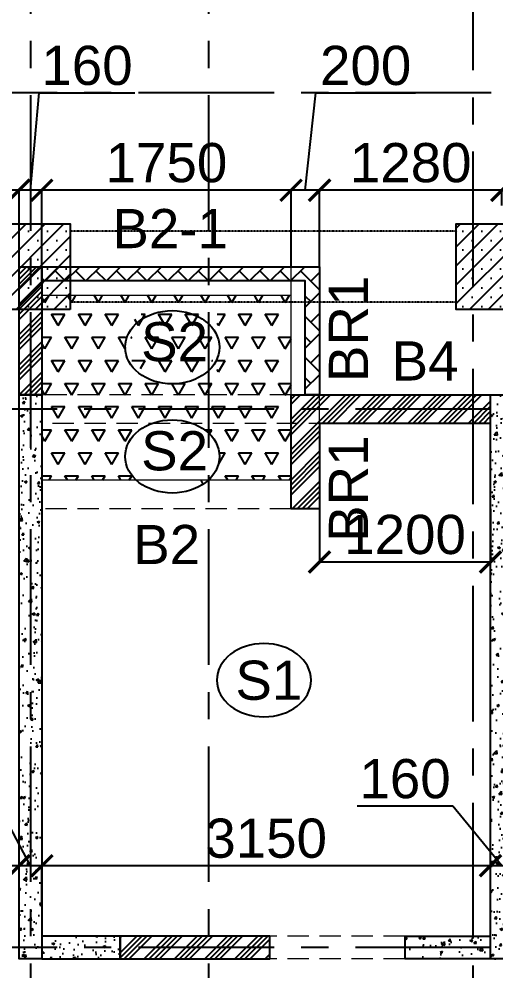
# Model space of a CAD drawing. Header units: inches. Extents: x 278200 to 407749, y -182622 to -96622.
# Drawn here: x 337759 to 341108, y -109990 to -103306 of the extents above; entities that cross this region are included whole.
import ezdxf

# ---------------------------------------------------------------- set-up
doc = ezdxf.new("R2010")
doc.units = ezdxf.units.IN
doc.header["$MEASUREMENT"] = 0
for name, pattern in [('CENTER', [50.8, 31.75, -6.35, 6.35, -6.35]), ('DASHED2', [9.525, 6.35, -3.175]), ('Hidden', [3, 2, -1])]:
    doc.linetypes.add(name, pattern=pattern)
for name, color, linetype in [('160 R.C. WALL HAT', 8, 'Continuous'), ('160 R.C.WALL', 6, 'Continuous'), ('AR-Column', 40, 'Continuous'), ('AR-Hidden', 251, 'DASHED2'), ('BAL. PARAPET WALL', 4, 'Continuous'), ('BEAM TEXT', 4, 'Continuous'), ('DIM', 251, 'Continuous'), ('GRID', 8, 'CENTER'), ('NON S.WALL HATCH', 8, 'Continuous'), ('NON STRUC R.C.WALL', 6, 'Continuous'), ('NON.STRUC.R.C.WALLS', 1, 'Continuous'), ('PARAPET WALL', 4, 'Continuous'), ('SUNKEN', 8, 'Continuous')]:
    doc.layers.add(name, color=color, linetype=linetype)
for name, color, linetype, lineweight in [('BEAMS', 3, 'Continuous', 0), ('SLAB CIR', 1, 'Continuous', 25), ('SLAB TXT', 3, 'Continuous', 0)]:
    doc.layers.add(name, color=color, linetype=linetype, lineweight=lineweight)
doc.styles.add('T200', font='sanss___.ttf', dxfattribs={"height": 275})
doc.styles.add('T300', font='sanss___.ttf', dxfattribs={"height": 350})
doc.dimstyles.new('T 200', dxfattribs={"dimtxt": 275, "dimasz": 150, "dimexe": 1, "dimexo": 0, "dimgap": 50, "dimtad": 1, "dimdec": 0, "dimrnd": 5, "dimdsep": 46, "dimtxsty": 'T200', "dimblk": 'ARCHTICK', "dimcen": 2.5, "dimdle": 1, "dimclrd": 5, "dimclre": 253, "dimclrt": 1, "dimadec": 0, "dimazin": 0, "dimtfac": 1, "dimtdec": 0, "dimtmove": 2, "dimatfit": 3, "dimfxl": 0, "dimarcsym": 0})
pattern_1 = [(45, (2626358.34, -227125.94), (-106.066017, 106.066017), []), (45, (2626393.7, -227125.94), (-106.066017, 106.066017), []), (45, (2626429.05, -227125.94), (-106.066017, 106.066017), []), (45, (2626464.41, -227125.94), (-106.066017, 106.066017), [])]
pattern_2 = [(50, (2464819.82, 125850.9), (179.315046, -15.688034), [18.75, -206.25]), (355, (2464819.82, 125850.9), (-34.687833, 188.048033), [15, -165]), (100.451444, (2464834.76, 125849.6), (144.627212, 172.359998), [15.935048, -175.285528]), (46.1842, (2464819.82, 125900.9), (266.810333, -41.37982), [28.125, -309.375]), (96.635635, (2464842.05, 125897.46), (233.665486, 243.52965), [23.902586, -262.92844]), (351.184164, (2464819.82, 125900.9), (233.665486, 243.52965), [22.5, -247.5]), (21, (2464844.82, 125888.4), (149.226763, -100.654723), [18.75, -206.25]), (326, (2464844.82, 125888.4), (60.828833, 181.287511), [15, -165]), (71.451445, (2464857.25, 125880.02), (210.055594, 80.632788), [15.935047, -175.285528]), (37.5, (2464819.816, 125850.906), (3.0399638, 83.2234635), [0, -163, 0, -167.5, 0, -165.625]), (7.5, (2464819.82, 125850.91), (65.7673844, 98.602928), [0, -95.5, 0, -159.25, 0, -63.125]), (327.5, (2464764.066, 125850.906), (133.455609, -5.638718), [0, -62.5, 0, -195, 0, -258.75]), (317.5, (2464739.07, 125850.91), (145.7965423, 25.0262456), [0, -81.25, 0, -129.5, 0, -183.75])]
pattern_3 = [(45, (-132245.64, 75915.45), (-66.29126, 66.29126), []), (45, (-132179.35, 75915.45), (-66.29126, 66.29126), [0, -93.75])]

# ---------------------------------------------------------------- blocks, each defined once
blk = doc.blocks.new('_ARCHTICK')
at = {"color": 0, "linetype": 'ByBlock', "const_width": 0.15}
blk.add_lwpolyline([(-0.5, -0.5), (0.5, 0.5)], dxfattribs=at)
blk = doc.blocks.new('*D306')
at = {"layer": 'Defpoints', "color": 0}
for p in [(341069.3, -109251.4), (341229.3, -109266.7, 14.7), (341069.3, -109497.8, 14.7)]:
    blk.add_point(p, dxfattribs=at)
at = {"layer": 'DIM', "color": 5, "lineweight": -2}
for p, q in [((340805.8, -108833.3), (340133.6, -108833.3)), ((341149.3, -109251.4), (340805.8, -108833.3)), ((341230.3, -109251.4), (341068.3, -109251.4))]:
    blk.add_line(p, q, dxfattribs=at)
at = {"layer": 'DIM', "color": 253, "lineweight": -2}
for p, q in [((341069.3, -109497.8), (341069.3, -109250.4)), ((341229.3, -109266.7), (341229.3, -109250.4))]:
    blk.add_line(p, q, dxfattribs=at)
at = {"layer": 'DIM', "color": 5, "lineweight": -2, "xscale": 150, "yscale": 150, "zscale": 150, "rotation": 180}
blk.add_blockref('_ARCHTICK', (341069.3, -109251.4), dxfattribs=at)
at = {"layer": 'DIM', "color": 5, "lineweight": -2, "xscale": 150, "yscale": 150, "zscale": 150}
blk.add_blockref('_ARCHTICK', (341229.3, -109251.4), dxfattribs=at)
at = {"layer": 'DIM', "color": 1, "insert": (340469.7, -108641.5), "char_height": 275, "attachment_point": 5, "style": 'T200'}
blk.add_mtext('160', dxfattribs=at)
blk = doc.blocks.new('*D307')
at = {"layer": 'Defpoints', "color": 0}
for p in [(337919.3, -109251.4), (337919.3, -109538.5, 14.7), (341069.3, -109497.8, 14.7)]:
    blk.add_point(p, dxfattribs=at)
at = {"layer": 'DIM', "color": 5, "lineweight": -2}
blk.add_line((341070.3, -109251.4), (337918.3, -109251.4), dxfattribs=at)
at = {"layer": 'DIM', "color": 253, "lineweight": -2}
for p, q in [((337919.3, -109538.5), (337919.3, -109250.4)), ((341069.3, -109497.8), (341069.3, -109250.4))]:
    blk.add_line(p, q, dxfattribs=at)
at = {"layer": 'DIM', "color": 5, "lineweight": -2, "xscale": 150, "yscale": 150, "zscale": 150, "rotation": 180}
blk.add_blockref('_ARCHTICK', (337919.3, -109251.4), dxfattribs=at)
at = {"layer": 'DIM', "color": 5, "lineweight": -2, "xscale": 150, "yscale": 150, "zscale": 150}
blk.add_blockref('_ARCHTICK', (341069.3, -109251.4), dxfattribs=at)
at = {"layer": 'DIM', "color": 1, "insert": (339494.3, -109059.5), "char_height": 275, "attachment_point": 5, "style": 'T200'}
blk.add_mtext('3150', dxfattribs=at)
blk = doc.blocks.new('*D308')
at = {"layer": 'Defpoints', "color": 0}
for p in [(337759.3, -109251.4), (337759.3, -109538.5, 14.7), (337919.3, -109538.5, 14.7)]:
    blk.add_point(p, dxfattribs=at)
at = {"layer": 'DIM', "color": 5, "lineweight": -2}
for p, q in [((337618.2, -108833), (336946, -108833)), ((337839.3, -109251.4), (337618.2, -108833)), ((337920.3, -109251.4), (337758.3, -109251.4))]:
    blk.add_line(p, q, dxfattribs=at)
at = {"layer": 'DIM', "color": 253, "lineweight": -2}
for p, q in [((337759.3, -109538.5), (337759.3, -109250.4)), ((337919.3, -109538.5), (337919.3, -109250.4))]:
    blk.add_line(p, q, dxfattribs=at)
at = {"layer": 'DIM', "color": 5, "lineweight": -2, "xscale": 150, "yscale": 150, "zscale": 150, "rotation": 180}
blk.add_blockref('_ARCHTICK', (337759.3, -109251.4), dxfattribs=at)
at = {"layer": 'DIM', "color": 5, "lineweight": -2, "xscale": 150, "yscale": 150, "zscale": 150}
blk.add_blockref('_ARCHTICK', (337919.3, -109251.4), dxfattribs=at)
at = {"layer": 'DIM', "color": 1, "insert": (337282.1, -108641.2), "char_height": 275, "attachment_point": 5, "style": 'T200'}
blk.add_mtext('160', dxfattribs=at)
blk = doc.blocks.new('*D309')
at = {"layer": 'Defpoints', "color": 0}
for p in [(334609.3, -109251.4), (334609.3, -109523.6, 14.7), (337759.3, -109538.5, 14.7)]:
    blk.add_point(p, dxfattribs=at)
at = {"layer": 'DIM', "color": 5, "lineweight": -2}
blk.add_line((337760.3, -109251.4), (334608.3, -109251.4), dxfattribs=at)
at = {"layer": 'DIM', "color": 253, "lineweight": -2}
for p, q in [((334609.3, -109523.6), (334609.3, -109250.4)), ((337759.3, -109538.5), (337759.3, -109250.4))]:
    blk.add_line(p, q, dxfattribs=at)
at = {"layer": 'DIM', "color": 5, "lineweight": -2, "xscale": 150, "yscale": 150, "zscale": 150, "rotation": 180}
blk.add_blockref('_ARCHTICK', (334609.3, -109251.4), dxfattribs=at)
at = {"layer": 'DIM', "color": 5, "lineweight": -2, "xscale": 150, "yscale": 150, "zscale": 150}
blk.add_blockref('_ARCHTICK', (337759.3, -109251.4), dxfattribs=at)
at = {"layer": 'DIM', "color": 1, "insert": (336184.3, -109059.5), "char_height": 275, "attachment_point": 5, "style": 'T200'}
blk.add_mtext('3150', dxfattribs=at)
blk = doc.blocks.new('*D456')
at = {"layer": 'Defpoints', "color": 0}
for p in [(341149.3, -104507.8), (341149.3, -104616.1, 14.7), (342429.3, -105044.9, 14.7)]:
    blk.add_point(p, dxfattribs=at)
at = {"layer": 'DIM', "color": 5, "lineweight": -2}
blk.add_line((342430.3, -104507.8), (341148.3, -104507.8), dxfattribs=at)
at = {"layer": 'DIM', "color": 253, "lineweight": -2}
for p, q in [((341149.3, -104616.1), (341149.3, -104506.8)), ((342429.3, -105044.9), (342429.3, -104506.8))]:
    blk.add_line(p, q, dxfattribs=at)
at = {"layer": 'DIM', "color": 5, "lineweight": -2, "xscale": 150, "yscale": 150, "zscale": 150, "rotation": 180}
blk.add_blockref('_ARCHTICK', (341149.3, -104507.8), dxfattribs=at)
at = {"layer": 'DIM', "color": 5, "lineweight": -2, "xscale": 150, "yscale": 150, "zscale": 150}
blk.add_blockref('_ARCHTICK', (342429.3, -104507.8), dxfattribs=at)
at = {"layer": 'DIM', "color": 1, "insert": (341789.3, -104316.1), "char_height": 275, "attachment_point": 5, "style": 'T200'}
blk.add_mtext('1280', dxfattribs=at)
blk = doc.blocks.new('*D457')
at = {"layer": 'Defpoints', "color": 0}
for p in [(339869.3, -104507.8), (341149.3, -104616.1, 14.7), (339869.3, -105044.9, 14.7)]:
    blk.add_point(p, dxfattribs=at)
at = {"layer": 'DIM', "color": 5, "lineweight": -2}
blk.add_line((341150.3, -104507.8), (339868.3, -104507.8), dxfattribs=at)
at = {"layer": 'DIM', "color": 253, "lineweight": -2}
for p, q in [((339869.3, -105044.9), (339869.3, -104506.8)), ((341149.3, -104616.1), (341149.3, -104506.8))]:
    blk.add_line(p, q, dxfattribs=at)
at = {"layer": 'DIM', "color": 5, "lineweight": -2, "xscale": 150, "yscale": 150, "zscale": 150, "rotation": 180}
blk.add_blockref('_ARCHTICK', (339869.3, -104507.8), dxfattribs=at)
at = {"layer": 'DIM', "color": 5, "lineweight": -2, "xscale": 150, "yscale": 150, "zscale": 150}
blk.add_blockref('_ARCHTICK', (341149.3, -104507.8), dxfattribs=at)
at = {"layer": 'DIM', "color": 1, "insert": (340509.3, -104316.1), "char_height": 275, "attachment_point": 5, "style": 'T200'}
blk.add_mtext('1280', dxfattribs=at)
blk = doc.blocks.new('*D458')
at = {"layer": 'Defpoints', "color": 0}
for p in [(339669.3, -104507.8), (339669.3, -105044.9, 14.7), (339869.3, -105044.9, 14.7)]:
    blk.add_point(p, dxfattribs=at)
at = {"layer": 'DIM', "color": 5, "lineweight": -2}
for p, q in [((339769.3, -104507.8), (339843.9, -103825)), ((339843.9, -103825), (340542.2, -103825)), ((339870.3, -104507.8), (339668.3, -104507.8))]:
    blk.add_line(p, q, dxfattribs=at)
at = {"layer": 'DIM', "color": 253, "lineweight": -2}
for p, q in [((339669.3, -105044.9), (339669.3, -104506.8)), ((339869.3, -105044.9), (339869.3, -104506.8))]:
    blk.add_line(p, q, dxfattribs=at)
at = {"layer": 'DIM', "color": 5, "lineweight": -2, "xscale": 150, "yscale": 150, "zscale": 150, "rotation": 180}
blk.add_blockref('_ARCHTICK', (339669.3, -104507.8), dxfattribs=at)
at = {"layer": 'DIM', "color": 5, "lineweight": -2, "xscale": 150, "yscale": 150, "zscale": 150}
blk.add_blockref('_ARCHTICK', (339869.3, -104507.8), dxfattribs=at)
at = {"layer": 'DIM', "color": 1, "insert": (340193, -103633.4), "char_height": 275, "attachment_point": 5, "style": 'T200'}
blk.add_mtext('200', dxfattribs=at)
blk = doc.blocks.new('*D459')
at = {"layer": 'Defpoints', "color": 0}
for p in [(337919.3, -104507.8), (337919.3, -105044.9, 14.7), (339669.3, -105044.9, 14.7)]:
    blk.add_point(p, dxfattribs=at)
at = {"layer": 'DIM', "color": 5, "lineweight": -2}
blk.add_line((339670.3, -104507.8), (337918.3, -104507.8), dxfattribs=at)
at = {"layer": 'DIM', "color": 253, "lineweight": -2}
for p, q in [((337919.3, -105044.9), (337919.3, -104506.8)), ((339669.3, -105044.9), (339669.3, -104506.8))]:
    blk.add_line(p, q, dxfattribs=at)
at = {"layer": 'DIM', "color": 5, "lineweight": -2, "xscale": 150, "yscale": 150, "zscale": 150, "rotation": 180}
blk.add_blockref('_ARCHTICK', (337919.3, -104507.8), dxfattribs=at)
at = {"layer": 'DIM', "color": 5, "lineweight": -2, "xscale": 150, "yscale": 150, "zscale": 150}
blk.add_blockref('_ARCHTICK', (339669.3, -104507.8), dxfattribs=at)
at = {"layer": 'DIM', "color": 1, "insert": (338794.3, -104316.1), "char_height": 275, "attachment_point": 5, "style": 'T200'}
blk.add_mtext('1750', dxfattribs=at)
blk = doc.blocks.new('*D460')
at = {"layer": 'Defpoints', "color": 0}
for p in [(337759.3, -104507.8), (337759.3, -105044.9, 14.7), (337919.3, -105044.9, 14.7)]:
    blk.add_point(p, dxfattribs=at)
at = {"layer": 'DIM', "color": 5, "lineweight": -2}
for p, q in [((337839.3, -104507.8), (337900.6, -103825)), ((337900.6, -103825), (338572.9, -103825)), ((337920.3, -104507.8), (337758.3, -104507.8))]:
    blk.add_line(p, q, dxfattribs=at)
at = {"layer": 'DIM', "color": 253, "lineweight": -2}
for p, q in [((337759.3, -105044.9), (337759.3, -104506.8)), ((337919.3, -105044.9), (337919.3, -104506.8))]:
    blk.add_line(p, q, dxfattribs=at)
at = {"layer": 'DIM', "color": 5, "lineweight": -2, "xscale": 150, "yscale": 150, "zscale": 150, "rotation": 180}
blk.add_blockref('_ARCHTICK', (337759.3, -104507.8), dxfattribs=at)
at = {"layer": 'DIM', "color": 5, "lineweight": -2, "xscale": 150, "yscale": 150, "zscale": 150}
blk.add_blockref('_ARCHTICK', (337919.3, -104507.8), dxfattribs=at)
at = {"layer": 'DIM', "color": 1, "insert": (338236.7, -103633.2), "char_height": 275, "attachment_point": 5, "style": 'T200'}
blk.add_mtext('160', dxfattribs=at)
blk = doc.blocks.new('*D461')
at = {"layer": 'Defpoints', "color": 0}
for p in [(336009.3, -104507.8), (336009.3, -105044.9, 14.7), (337759.3, -105044.9, 14.7)]:
    blk.add_point(p, dxfattribs=at)
at = {"layer": 'DIM', "color": 5, "lineweight": -2}
blk.add_line((337760.3, -104507.8), (336008.3, -104507.8), dxfattribs=at)
at = {"layer": 'DIM', "color": 253, "lineweight": -2}
for p, q in [((336009.3, -105044.9), (336009.3, -104506.8)), ((337759.3, -105044.9), (337759.3, -104506.8))]:
    blk.add_line(p, q, dxfattribs=at)
at = {"layer": 'DIM', "color": 5, "lineweight": -2, "xscale": 150, "yscale": 150, "zscale": 150, "rotation": 180}
blk.add_blockref('_ARCHTICK', (336009.3, -104507.8), dxfattribs=at)
at = {"layer": 'DIM', "color": 5, "lineweight": -2, "xscale": 150, "yscale": 150, "zscale": 150}
blk.add_blockref('_ARCHTICK', (337759.3, -104507.8), dxfattribs=at)
at = {"layer": 'DIM', "color": 1, "insert": (336884.3, -104316.1), "char_height": 275, "attachment_point": 5, "style": 'T200'}
blk.add_mtext('1750', dxfattribs=at)
blk = doc.blocks.new('*D794')
at = {"layer": 'Defpoints', "color": 0}
for p in [(339869.3, -106744.9), (341069.3, -106744.9, 14.3), (341069.3, -107118.4)]:
    blk.add_point(p, dxfattribs=at)
at = {"layer": 'DIM', "color": 253, "lineweight": -2}
for p, q in [((339869.3, -106744.9), (339869.3, -107119.4)), ((341069.3, -106744.9), (341069.3, -107119.4))]:
    blk.add_line(p, q, dxfattribs=at)
at = {"layer": 'DIM', "color": 5, "lineweight": -2}
blk.add_line((339868.3, -107118.4), (341070.3, -107118.4), dxfattribs=at)
at = {"layer": 'DIM', "color": 5, "lineweight": -2, "xscale": 150, "yscale": 150, "zscale": 150, "rotation": 180}
blk.add_blockref('_ARCHTICK', (339869.3, -107118.4), dxfattribs=at)
at = {"layer": 'DIM', "color": 5, "lineweight": -2, "xscale": 150, "yscale": 150, "zscale": 150}
blk.add_blockref('_ARCHTICK', (341069.3, -107118.4), dxfattribs=at)
at = {"layer": 'DIM', "color": 1, "insert": (340469.3, -106926.8), "char_height": 275, "attachment_point": 5, "style": 'T200'}
blk.add_mtext('1200', dxfattribs=at)
blk = doc.blocks.new('A$C02A55DAE')
at = {"layer": 'NON S.WALL HATCH'}
h = blk.add_hatch(dxfattribs=at)
h.set_pattern_fill('SACNCR', color=256, scale=1000)
h.set_pattern_definition(pattern_3)
h.paths.add_polyline_path([(52858.6, 600), (52258.6, 600), (52258.6, 1200), (52858.6, 1200)])
h = blk.add_hatch(dxfattribs=at)
h.set_pattern_fill('SACNCR', color=256, scale=1000)
h.set_pattern_definition(pattern_3)
h.paths.add_polyline_path([(56168.6, 600), (55568.6, 600), (55568.6, 1200), (56168.6, 1200)])
at = {"layer": 'AR-Column', "color": 4, "elevation": -29.5}
for points in [[(52858.6, 600), (52258.6, 600), (52258.6, 1200), (52858.6, 1200)], [(56168.6, 600), (55568.6, 600), (55568.6, 1200), (56168.6, 1200)]]:
    blk.add_lwpolyline(points, close=True, dxfattribs=at)
at = {"layer": 'AR-Hidden', "ltscale": 0.009}
for p, q in [((55574.7, 1150, -29.5), (52864.7, 1150, -29.5)), ((55574.7, 650, -29.5), (52864.7, 650, -29.5))]:
    blk.add_line(p, q, dxfattribs=at)

msp = doc.modelspace()

# ---------------------------------------------------------------- hatches: boundary and pattern name
at = {"layer": '160 R.C. WALL HAT'}
h = msp.add_hatch(dxfattribs=at)
h.set_pattern_fill('AR-CONC', color=256, scale=25)
h.set_pattern_definition(pattern_2)
h.paths.add_polyline_path([(337759.3, -105944.9), (337919.3, -105944.9), (337919.3, -109904.9), (337759.3, -109904.9)])
h = msp.add_hatch(dxfattribs=at)
h.set_pattern_fill('AR-CONC', color=256, scale=25)
h.set_pattern_definition(pattern_2)
h.paths.add_polyline_path([(341069.3, -105944.9), (341229.3, -105944.9), (341229.3, -109904.9), (341069.3, -109904.9)])
h = msp.add_hatch(dxfattribs=at)
h.set_pattern_fill('AR-CONC', color=256, scale=25)
h.set_pattern_definition(pattern_2)
h.paths.add_polyline_path([(338469.3, -109744.9), (338469.3, -109904.9), (337919.3, -109904.9), (337919.3, -109744.9)])
h = msp.add_hatch(dxfattribs=at)
h.set_pattern_fill('AR-CONC', color=256, scale=25)
h.set_pattern_definition(pattern_2)
h.paths.add_polyline_path([(340469.3, -109904.9), (340469.3, -109744.9), (341069.3, -109744.9), (341069.3, -109904.9)])
at = {"layer": 'BAL. PARAPET WALL'}
h = msp.add_hatch(dxfattribs=at)
h.set_pattern_fill('AR-HBONE', color=256, angle=-90, style=0)
h.set_pattern_definition([(315, (834440.63, 2020013.36), (143.684098, -4e-14), [304.8, -101.6]), (45, (834512.47, 2019941.51), (143.684098, -4e-14), [304.8, -101.6])])
h.paths.add_polyline_path([(337919.3, -105144.9), (337919.3, -105044.9), (339869.3, -105044.9), (339869.3, -105944.9), (339769.3, -105944.9), (339769.3, -105144.9)])
at = {"layer": 'NON STRUC R.C.WALL'}
h = msp.add_hatch(dxfattribs=at)
h.set_pattern_fill('ANSI34', color=1, scale=200)
h.set_pattern_definition([(45, (2626358.34, -227165.94), (-106.066017, 106.066017), []), (45, (2626393.7, -227165.94), (-106.066017, 106.066017), []), (45, (2626429.05, -227165.94), (-106.066017, 106.066017), []), (45, (2626464.41, -227165.94), (-106.066017, 106.066017), [])])
h.paths.add_polyline_path([(337919.3, -105944.9), (337759.3, -105944.9), (337759.3, -105044.9), (337919.3, -105044.9)])
h = msp.add_hatch(dxfattribs=at)
h.set_pattern_fill('ANSI34', color=1, scale=200)
h.set_pattern_definition(pattern_1)
h.paths.add_polyline_path([(341069.3, -106144.9), (339869.3, -106144.9), (339869.3, -106744.9), (339669.3, -106744.9), (339669.3, -105944.9), (341069.3, -105944.9)])
h = msp.add_hatch(dxfattribs=at)
h.set_pattern_fill('ANSI34', color=1, scale=200)
h.set_pattern_definition(pattern_1)
h.paths.add_polyline_path([(339519.3, -109744.9), (338469.3, -109744.9), (338469.3, -109904.9), (339519.3, -109904.9)])
at = {"layer": 'SUNKEN'}
h = msp.add_hatch(dxfattribs=at)
h.set_pattern_fill('TRIANG', color=256, scale=500)
h.set_pattern_definition([(60, (2581941.19, -332303.54), (-93.75, 162.379763), [93.75, -93.75]), (120, (2581941.19, -332303.54), (-187.5, 1e-07), [93.75, -93.75]), (0, (2581894.31, -332222.35), (93.75, 162.379763), [93.75, -93.75])])
h.paths.add_polyline_path([(337919.3, -105244.9), (339669.3, -105244.9), (339669.3, -105944.9), (337919.3, -105944.9)])
edge = h.paths.add_edge_path(flags=16)
edge.add_ellipse((338835.3, -105570.6), major_axis=(-331, 0), ratio=0.77685, start_angle=0, end_angle=360)
h.paths.add_polyline_path([(337919.3, -105944.9), (339669.3, -105944.9), (339669.3, -106144.9), (337919.3, -106144.9)])
h.paths.add_polyline_path([(338545.7, -105788.7), (338545.7, -105357.6), (339150.8, -105357.6), (339150.8, -105788.7)], flags=16)
edge = h.paths.add_edge_path()
edge.add_line((338677.5, -106151.2), (338666, -106156.3))
edge.add_line((338666, -106156.3), (338654.9, -106161.7))
edge.add_line((338654.9, -106161.7), (338644, -106167.4))
edge.add_line((338644, -106167.4), (338633.4, -106173.5))
edge.add_line((338633.4, -106173.5), (338623.1, -106179.9))
edge.add_line((338623.1, -106179.9), (338613.2, -106186.6))
edge.add_line((338613.2, -106186.6), (338603.6, -106193.6))
edge.add_line((338603.6, -106193.6), (338594.4, -106200.9))
edge.add_line((338594.4, -106200.9), (338585.6, -106208.5))
edge.add_line((338585.6, -106208.5), (338577.1, -106216.4))
edge.add_line((338577.1, -106216.4), (338569.1, -106224.5))
edge.add_line((338569.1, -106224.5), (338561.5, -106232.8))
edge.add_line((338561.5, -106232.8), (338554.3, -106241.4))
edge.add_line((338554.3, -106241.4), (338547.6, -106250.2))
edge.add_line((338547.6, -106250.2), (338541.3, -106259.2))
edge.add_line((338541.3, -106259.2), (338535.5, -106268.3))
edge.add_line((338535.5, -106268.3), (338530.2, -106277.7))
edge.add_line((338530.2, -106277.7), (338525.3, -106287.2))
edge.add_line((338525.3, -106287.2), (338520.9, -106296.8))
edge.add_line((338520.9, -106296.8), (338517.1, -106306.6))
edge.add_line((338517.1, -106306.6), (338513.7, -106316.5))
edge.add_line((338513.7, -106316.5), (338510.9, -106326.5))
edge.add_line((338510.9, -106326.5), (338508.5, -106336.5))
edge.add_line((338508.5, -106336.5), (338506.7, -106346.7))
edge.add_line((338506.7, -106346.7), (338505.4, -106356.8))
edge.add_line((338505.4, -106356.8), (338504.6, -106367))
edge.add_line((338504.6, -106367), (338504.3, -106377.3))
edge.add_line((338504.3, -106377.3), (338504.6, -106387.5))
edge.add_line((338504.6, -106387.5), (338505.4, -106397.7))
edge.add_line((338505.4, -106397.7), (338506.7, -106407.9))
edge.add_line((338506.7, -106407.9), (338508.5, -106418))
edge.add_line((338508.5, -106418), (338510.9, -106428.1))
edge.add_line((338510.9, -106428.1), (338513.7, -106438))
edge.add_line((338513.7, -106438), (338517.1, -106447.9))
edge.add_line((338517.1, -106447.9), (338520.9, -106457.7))
edge.add_line((338520.9, -106457.7), (338525.3, -106467.3))
edge.add_line((338525.3, -106467.3), (338530.2, -106476.8))
edge.add_line((338530.2, -106476.8), (338535.5, -106486.2))
edge.add_line((338535.5, -106486.2), (338541.3, -106495.4))
edge.add_line((338541.3, -106495.4), (338547.6, -106504.4))
edge.add_line((338547.6, -106504.4), (338554.3, -106513.1))
edge.add_line((338554.3, -106513.1), (338561.5, -106521.7))
edge.add_line((338561.5, -106521.7), (338569.1, -106530.1))
edge.add_line((338569.1, -106530.1), (338577.1, -106538.2))
edge.add_line((338577.1, -106538.2), (338585.6, -106546))
edge.add_line((338585.6, -106546), (338594.4, -106553.6))
edge.add_line((338594.4, -106553.6), (338603.6, -106560.9))
edge.add_line((338603.6, -106560.9), (338613.2, -106567.9))
edge.add_line((338613.2, -106567.9), (338623.1, -106574.6))
edge.add_line((338623.1, -106574.6), (338633.4, -106581))
edge.add_line((338633.4, -106581), (338640.2, -106584.9))
edge.add_line((338640.2, -106544.9), (337919.3, -106544.9))
edge.add_line((337919.3, -106544.9), (337919.3, -106144.9))
edge.add_line((337919.3, -106144.9), (338693.7, -106144.9))
edge.add_line((338693.7, -106144.9), (338689.2, -106146.6))
edge.add_line((338689.2, -106146.6), (338677.5, -106151.2))
edge = h.paths.add_edge_path()
edge.add_line((338981.5, -106146.6), (338977, -106144.9))
edge.add_line((338977, -106144.9), (339709.3, -106144.9))
edge.add_line((339669.3, -106144.9), (339669.3, -106584.9))
edge.add_line((339709.3, -106544.9), (339030.4, -106544.9))
edge.add_line((339030.4, -106544.9), (339037.3, -106581))
edge.add_line((339037.3, -106581), (339047.5, -106574.6))
edge.add_line((339047.5, -106574.6), (339057.5, -106567.9))
edge.add_line((339057.5, -106567.9), (339067, -106560.9))
edge.add_line((339067, -106560.9), (339076.3, -106553.6))
edge.add_line((339076.3, -106553.6), (339085.1, -106546))
edge.add_line((339085.1, -106546), (339093.5, -106538.2))
edge.add_line((339093.5, -106538.2), (339101.6, -106530.1))
edge.add_line((339101.6, -106530.1), (339109.2, -106521.7))
edge.add_line((339109.2, -106521.7), (339116.3, -106513.1))
edge.add_line((339116.3, -106513.1), (339123.1, -106504.4))
edge.add_line((339123.1, -106504.4), (339129.4, -106495.4))
edge.add_line((339129.4, -106495.4), (339135.2, -106486.2))
edge.add_line((339135.2, -106486.2), (339140.5, -106476.8))
edge.add_line((339140.5, -106476.8), (339145.4, -106467.3))
edge.add_line((339145.4, -106467.3), (339149.7, -106457.7))
edge.add_line((339149.7, -106457.7), (339153.6, -106447.9))
edge.add_line((339153.6, -106447.9), (339157, -106438))
edge.add_line((339157, -106438), (339159.8, -106428.1))
edge.add_line((339159.8, -106428.1), (339162.1, -106418))
edge.add_line((339162.1, -106418), (339164, -106407.9))
edge.add_line((339164, -106407.9), (339165.3, -106397.7))
edge.add_line((339165.3, -106397.7), (339166.1, -106387.5))
edge.add_line((339166.1, -106387.5), (339166.3, -106377.3))
edge.add_line((339166.3, -106377.3), (339166.1, -106367))
edge.add_line((339166.1, -106367), (339165.3, -106356.8))
edge.add_line((339165.3, -106356.8), (339164, -106346.7))
edge.add_line((339164, -106346.7), (339162.1, -106336.5))
edge.add_line((339162.1, -106336.5), (339159.8, -106326.5))
edge.add_line((339159.8, -106326.5), (339157, -106316.5))
edge.add_line((339157, -106316.5), (339153.6, -106306.6))
edge.add_line((339153.6, -106306.6), (339149.7, -106296.8))
edge.add_line((339149.7, -106296.8), (339145.4, -106287.2))
edge.add_line((339145.4, -106287.2), (339140.5, -106277.7))
edge.add_line((339140.5, -106277.7), (339135.2, -106268.3))
edge.add_line((339135.2, -106268.3), (339129.4, -106259.2))
edge.add_line((339129.4, -106259.2), (339123.1, -106250.2))
edge.add_line((339123.1, -106250.2), (339116.3, -106241.4))
edge.add_line((339116.3, -106241.4), (339109.2, -106232.8))
edge.add_line((339109.2, -106232.8), (339101.6, -106224.5))
edge.add_line((339101.6, -106224.5), (339093.5, -106216.4))
edge.add_line((339093.5, -106216.4), (339085.1, -106208.5))
edge.add_line((339085.1, -106208.5), (339076.3, -106200.9))
edge.add_line((339076.3, -106200.9), (339067, -106193.6))
edge.add_line((339067, -106193.6), (339057.5, -106186.6))
edge.add_line((339057.5, -106186.6), (339047.5, -106179.9))
edge.add_line((339047.5, -106179.9), (339037.3, -106173.5))
edge.add_line((339037.3, -106173.5), (339026.7, -106167.4))
edge.add_line((339026.7, -106167.4), (339015.8, -106161.7))
edge.add_line((339015.8, -106161.7), (339004.6, -106156.3))
edge.add_line((339004.6, -106156.3), (338993.2, -106151.2))
edge.add_line((338993.2, -106151.2), (338981.5, -106146.6))

# ---------------------------------------------------------------- linework, layer by layer
at = {"layer": '160 R.C.WALL', "elevation": 14.7}
for points in [[(337919.3, -109904.9), (337759.3, -109904.9), (337759.3, -105944.9), (337919.3, -105944.9)], [(341229.3, -109904.9), (341069.3, -109904.9), (341069.3, -105944.9), (341229.3, -105944.9)]]:
    msp.add_lwpolyline(points, close=True, dxfattribs=at)
for points in [[(337919.3, -109904.9), (338469.3, -109904.9), (338469.3, -109744.9), (337919.3, -109744.9)], [(341069.3, -109904.9), (340469.3, -109904.9), (340469.3, -109744.9), (341069.3, -109744.9)]]:
    msp.add_lwpolyline(points, dxfattribs=at)
at = {"layer": 'BAL. PARAPET WALL', "elevation": 14.7}
msp.add_lwpolyline([(337919.3, -105144.9), (337919.3, -105044.9), (339869.3, -105044.9), (339869.3, -105944.9), (339769.3, -105944.9), (339769.3, -105144.9), (337919.3, -105144.9)], dxfattribs=at)
at = {"layer": 'BEAMS', "color": 4, "linetype": 'Continuous', "ltscale": 0.01}
for p, q in [((337919.3, -105044.9, 14.7), (339869.3, -105044.9, 14.7)), ((339669.3, -106744.9, 14.7), (339669.3, -105044.9, 14.7)), ((339869.3, -106744.9, 14.7), (339869.3, -105044.9, 14.7)), ((337919.3, -105244.9, 14.7), (339669.3, -105244.9, 14.7)), ((341069.3, -105944.9, 14.7), (339669.3, -105944.9, 14.7)), ((339669.3, -106544.9, 14.7), (337919.3, -106544.9, 14.7))]:
    msp.add_line(p, q, dxfattribs=at)
at = {"layer": 'BEAMS', "linetype": 'Hidden', "ltscale": 75}
for p, q in [((339669.3, -105944.9, 14.7), (337919.3, -105944.9, 14.7)), ((341069.3, -106144.9, 14.7), (337919.3, -106144.9, 14.7)), ((339669.3, -106744.9, 14.7), (337919.3, -106744.9, 14.7)), ((340469.3, -109744.9, 14.7), (338469.3, -109744.9, 14.7)), ((340469.3, -109904.9, 14.7), (338469.3, -109904.9, 14.7))]:
    msp.add_line(p, q, dxfattribs=at)
at = {"layer": 'GRID', "ltscale": 30}
for p, q in [((337839.3, -99268.8, 14.7), (337839.3, -130305.3, 14.7)), ((339089.1, -99268.8, 14.7), (339089.1, -130305.3, 14.7)), ((340944.3, -99665, 14.7), (340944.3, -130305.3, 14.7)), ((366982.1, -103825, 14.7), (280837.7, -103825, 14.7)), ((366982.1, -106044.9, 14.7), (280837.7, -106044.9, 14.7)), ((366982.1, -109824.9, 14.7), (280837.7, -109824.9, 14.7))]:
    msp.add_line(p, q, dxfattribs=at)
at = {"layer": 'NON.STRUC.R.C.WALLS', "elevation": 14.7}
for points in [[(337919.3, -105944.9), (337759.3, -105944.9), (337759.3, -105044.9), (337919.3, -105044.9)], [(339519.3, -109744.9), (338469.3, -109744.9), (338469.3, -109904.9), (339519.3, -109904.9)]]:
    msp.add_lwpolyline(points, close=True, dxfattribs=at)
msp.add_lwpolyline([(341069.3, -106144.9), (339869.3, -106144.9), (339869.3, -106744.9), (339669.3, -106744.9), (339669.3, -105944.9), (341069.3, -105944.9)], dxfattribs=at)
at = {"layer": 'PARAPET WALL'}
msp.add_line((339869.3, -106744.9, 14.7), (339669.3, -106744.9, 14.7), dxfattribs=at)
at = {"layer": 'SLAB CIR'}
for centre in [(338835.3, -105610.6, -0.7), (338835.3, -106377.3, -0.7)]:
    msp.add_ellipse(centre, major_axis=(-331, 0), ratio=0.77685, dxfattribs=at)
at = {"layer": 'SLAB CIR', "extrusion": (0, 0, -1)}
msp.add_ellipse((339478.6, -107948, -0.7), major_axis=(331, 0), ratio=0.77685, dxfattribs=at)

# ---------------------------------------------------------------- block references
at = {"layer": 'DIM', "color": 1}
msp.add_blockref('A$C02A55DAE', (285260.7, -105944.9, 29.5), dxfattribs=at)

# ---------------------------------------------------------------- texts
at = {"layer": 'BEAM TEXT', "style": 'T300'}
for s, p in [('B2-1', (338414.6, -104914.9)), ('B4', (340375.2, -105844.1)), ('B2', (338561.1, -107133.1))]:
    msp.add_text(s, height=275, dxfattribs=at).set_placement(p)
for p in [(340209.2, -105855), (340209.2, -106977.3)]:
    msp.add_text('BR1', height=275, rotation=90, dxfattribs=at).set_placement(p)
at = {"layer": 'SLAB TXT', "style": 'T300'}
for s, p in [('S2', (338616.4, -105708.6)), ('S2', (338616.4, -106475.2)), ('S1', (339278.3, -108086))]:
    msp.add_text(s, height=275, dxfattribs=at).set_placement(p)

# ---------------------------------------------------------------- dimensions: what is measured, and where the dimension line sits
at = {"layer": 'DIM'}
for base, p1, p2, picture, middle in [((337759.3, -104507.8), (337919.3, -105044.9, 14.7), (337759.3, -105044.9, 14.7), '*D460', (337950.6, -103825)), ((339669.3, -104507.8), (339869.3, -105044.9, 14.7), (339669.3, -105044.9, 14.7), '*D458', (339893.9, -103825)), ((337759.3, -109251.4), (337919.3, -109538.5, 14.7), (337759.3, -109538.5, 14.7), '*D308', (337568.2, -108833)), ((341069.3, -109251.4), (341229.3, -109266.7, 14.7), (341069.3, -109497.8, 14.7), '*D306', (340755.8, -108833.3))]:
    dim = msp.add_linear_dim(base=base, p1=p1, p2=p2, angle=180, dimstyle='T 200', override={"dimtmove": 1}, dxfattribs=at)
    dim.commit()
    dim.dimension.update_dxf_attribs({"geometry": picture, "text_midpoint": middle, "dimtype": 160})
for base, p1, p2, picture, middle in [((336009.3, -104507.8), (337759.3, -105044.9, 14.7), (336009.3, -105044.9, 14.7), '*D461', (336884.3, -104316.1)), ((337919.3, -104507.8), (339669.3, -105044.9, 14.7), (337919.3, -105044.9, 14.7), '*D459', (338794.3, -104316.1)), ((339869.3, -104507.8), (341149.3, -104616.1, 14.7), (339869.3, -105044.9, 14.7), '*D457', (340509.3, -104316.1)), ((341149.3, -104507.8), (342429.3, -105044.9, 14.7), (341149.3, -104616.1, 14.7), '*D456', (341789.3, -104316.1)), ((334609.3, -109251.4), (337759.3, -109538.5, 14.7), (334609.3, -109523.6, 14.7), '*D309', (336184.3, -109059.5)), ((337919.3, -109251.4), (341069.3, -109497.8, 14.7), (337919.3, -109538.5, 14.7), '*D307', (339494.3, -109059.5))]:
    dim = msp.add_linear_dim(base=base, p1=p1, p2=p2, angle=180, dimstyle='T 200', dxfattribs=at)
    dim.commit()
    dim.dimension.update_dxf_attribs({"geometry": picture, "text_midpoint": middle})
dim = msp.add_linear_dim(base=(341069.3, -107118.4), p1=(339869.3, -106744.9), p2=(341069.3, -106744.9, 14.3), angle=180, dimstyle='T 200', override={"dimfxl": 5000, "dimarcsym": 2}, dxfattribs=at)
dim.commit()
dim.dimension.update_dxf_attribs({"geometry": '*D794', "text_midpoint": (340469.3, -106926.8)})

doc.saveas('drawing.dxf')
